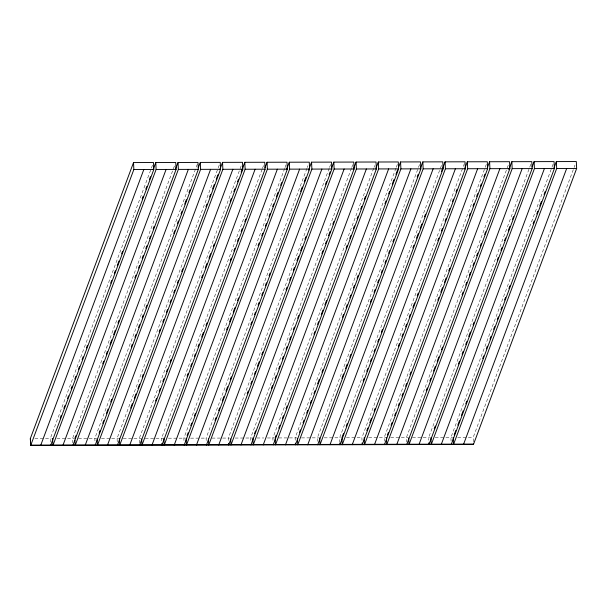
<?xml version="1.0" encoding="UTF-8"?>
<svg xmlns="http://www.w3.org/2000/svg" width="607" height="607" viewBox="0 0 607 607"><rect width="100%" height="100%" fill="white"/><g stroke="black" fill="none" stroke-linecap="round" stroke-linejoin="round"><path stroke-width="0.46" stroke-dasharray="3.04 2.28" d="M152.494 165.187L50.32 438.474L50.48 441.942M174.414 166.022L72.574 438.421L72.779 442.753M197.336 164.194L94.829 438.368L94.95 440.97M219.256 165.036L117.083 438.315L117.242 441.782M241.176 165.87L139.337 438.262L139.58 443.467M262.11 169.368L161.591 438.216L161.712 440.811M262.436 168.48L264.098 164.042M284.691 168.427L183.845 438.163L184.012 441.63M285.024 167.54L286.018 164.876M306.945 168.374L206.099 438.11L206.304 442.442M307.279 167.486L307.939 165.711M329.199 168.321L228.353 438.057L228.475 440.659M329.533 167.433L330.861 163.882M351.453 168.268L250.608 438.004L250.774 441.471M351.787 167.38L352.781 164.725M373.707 168.222L272.862 437.951L273.067 442.291M374.041 167.335L374.701 165.559M395.961 168.169L295.116 437.905L295.237 440.5M396.295 167.282L397.623 163.731M419.543 164.565L317.37 437.852L317.537 441.319M441.471 165.4L339.624 437.799L339.829 442.131M464.385 163.579L361.878 437.746L362 440.348M486.306 164.414L384.132 437.693L384.299 441.16M508.234 165.248L406.387 437.639L406.591 441.979M530.814 164.307L428.641 437.594L428.762 440.189M553.068 164.254L450.895 437.541L451.062 441.008M473.354 441.828L473.149 437.488L574.996 165.089M34.887 438.504L51.208 438.466M56.899 438.459L73.971 438.413M78.493 438.406L96.725 438.36M101.46 438.36L110.724 438.33M111.635 438.33L118.532 438.315M123.274 438.307L141.287 438.262M145.255 438.254L163.093 438.208M168.412 438.193L184.9 438.155M190.59 438.148L206.714 438.11M212.018 438.095L229.469 438.057M235.152 438.049L252.224 438.004M256.966 437.996L263.787 437.973M267.391 437.973L274.03 437.951M278.772 437.943L296.785 437.897M301.527 437.89L318.599 437.844M324.191 437.837L340.406 437.799M346.445 437.784L362.212 437.746M368.699 437.73L385.915 437.693M390.658 437.685L408.67 437.639M412.464 437.632L429.528 437.586M435.219 437.579L452.291 437.533M457.716 437.526L473.149 437.488"/><path stroke-width="0.91" d="M554.032 167.798L556.353 161.591L576.316 161.545L576.65 168.48L473.475 444.423L30.684 445.455L30.35 438.52L133.525 162.57L153.488 162.524L153.821 169.459L50.647 445.409M133.525 162.57L133.851 169.505L30.684 445.455L30.35 438.52M40.669 445.432L143.836 169.482M60.237 418.056L61.231 415.4M63.887 408.299L64.881 405.635M67.536 398.541L68.53 395.878M71.186 388.776L72.18 386.113M74.836 379.018L75.829 376.355M78.485 369.261L79.479 366.598M82.127 359.496L83.129 356.833M86.444 347.963L87.438 345.3M110.664 283.188L111.658 280.533M114.313 273.431L115.307 270.768M117.295 265.449L118.957 261.01M121.605 253.908L122.606 251.252M142.175 198.899L143.169 196.236M145.824 189.141L146.818 186.478M149.474 179.376L150.468 176.72M153.123 169.619L155.779 162.524L175.742 162.471L176.076 169.414L72.901 445.356M155.779 162.524L156.105 169.459L52.938 445.401L52.604 438.466M62.923 445.379L166.09 169.436M74.858 438.413L75.852 435.75M102.727 363.881L103.721 361.218M106.377 354.124L107.371 351.461M110.026 344.359L111.68 339.928M113.676 334.601L115.33 330.162M117.986 323.068L118.98 320.405M134.906 277.816L135.9 275.153M138.555 268.059L139.549 265.396M142.205 258.294L143.199 255.63M145.855 248.536L146.848 245.873M149.504 238.779L150.498 236.115M153.154 229.014L154.148 226.35M175.711 168.678L178.033 162.471L197.996 162.426L198.33 169.361L95.155 445.303M178.033 162.471L178.359 169.406L75.192 445.348L74.942 440.151M85.177 445.326L188.345 169.383M99.108 433.041L100.102 430.378M102.758 423.276L103.751 420.621M106.4 413.519L108.061 409.08M110.717 401.986L111.711 399.323M131.287 346.969L132.28 344.313M134.936 337.211L135.93 334.548M138.586 327.454L139.58 324.791M142.228 317.689L143.229 315.033M145.877 307.931L146.879 305.268M173.746 233.399L174.74 230.736M177.396 223.642L178.39 220.978M181.045 213.876L182.039 211.221M184.695 204.119L186.357 199.68M189.005 192.586L189.999 189.923M198.299 167.744L200.287 162.418L220.25 162.373L220.584 169.307L117.409 445.25M200.287 162.418L200.613 169.353L97.446 445.295L97.158 439.233M107.431 445.272L210.599 169.33M130.649 408.147L132.303 403.708M134.299 398.382L135.953 393.943M137.948 388.624L139.602 384.185M142.258 377.091L143.252 374.428M159.178 331.839L160.172 329.176M162.828 322.074L163.822 319.411M166.477 312.317L167.471 309.653M170.127 302.559L171.121 299.896M173.777 292.794L174.77 290.131M177.426 283.037L178.42 280.373M181.736 271.504L182.73 268.84M205.955 206.729L206.949 204.066M209.605 196.972L210.599 194.308M212.587 188.982L214.248 184.551M216.236 179.224L217.898 174.786M219.886 169.467L222.541 162.365L242.504 162.319L242.838 169.254L139.663 445.204M222.541 162.365L222.868 169.3L119.7 445.25L119.367 438.307M129.686 445.227L232.853 169.277M155.559 400.992L156.553 398.329M159.209 391.234L160.202 388.571M162.851 381.469L163.852 378.814M166.5 371.712L167.502 369.048M170.15 361.954L171.151 359.291M201.668 277.657L202.662 275.001M205.318 267.899L206.979 263.461M208.967 258.142L210.621 253.703M213.277 246.609L214.271 243.946M230.197 201.357L231.191 198.694M233.847 191.592L234.841 188.929M237.496 181.834L238.49 179.171M241.146 172.077L244.796 162.312L264.758 162.266L265.092 169.201L161.917 445.151L161.834 443.413M244.796 162.312L245.122 169.247L141.955 445.197L141.666 439.127M151.94 445.174L255.107 169.224M187.1 376.097L188.094 373.434M190.75 366.34L191.744 363.676M194.399 356.575L195.393 353.919M198.049 346.817L199.043 344.154M201.699 337.06L203.353 332.621M206.008 325.519L207.002 322.863M230.228 260.752L231.221 258.089M233.877 250.987L234.871 248.331M237.527 241.229L238.521 238.566M241.176 231.472L242.17 228.809M244.818 221.707L245.82 219.051M265.062 167.585L267.05 162.259L287.012 162.213L287.346 169.148L184.171 445.098M267.05 162.259L267.376 169.201L164.209 445.143L163.875 438.208M174.194 445.121L277.361 169.171M187.123 435.492L188.124 432.829M190.773 425.735L191.774 423.071M194.422 415.977L195.416 413.314M226.601 329.905L227.602 327.241M229.59 321.922L231.244 317.484M233.24 312.157L234.894 307.726M237.549 300.624L238.543 297.961M258.119 245.615L259.113 242.952M261.769 235.857L262.763 233.194M265.418 226.092L266.412 223.429M269.068 216.335L270.062 213.672M272.718 206.577L273.711 203.914M276.367 196.812L278.021 192.381M280.677 185.279L281.671 182.616M286.648 169.307L289.304 162.213L309.267 162.16L309.6 169.103L206.426 445.045M289.304 162.213L289.63 169.148L186.463 445.09L186.129 438.155M196.448 445.068L299.615 169.125M215.022 420.355L216.016 417.699M218.672 410.598L219.666 407.934M222.321 400.84L223.975 396.401M225.971 391.075L227.625 386.644M230.281 379.542L231.275 376.879M250.85 324.533L251.844 321.869M254.5 314.767L255.494 312.112M258.15 305.01L259.143 302.347M261.799 295.252L262.793 292.589M265.441 285.487L266.443 282.832M269.091 275.73L270.092 273.067M300.609 191.44L302.271 187.002M304.259 181.675L305.92 177.244M308.568 170.142L311.558 162.16L331.521 162.115L331.854 169.05L228.68 444.992L228.596 443.262M311.558 162.16L311.884 169.095L208.717 445.037L208.429 438.967M218.702 445.014L321.869 169.072M247.224 393.685L248.225 391.029M250.873 383.928L251.867 381.264M254.523 374.17L255.517 371.507M257.512 366.18L259.166 361.742M261.822 354.647L262.816 351.984M286.041 289.873L287.035 287.21M289.691 280.115L290.685 277.452M293.34 270.358L294.334 267.695M296.99 260.593L298.644 256.162M300.64 250.835L302.294 246.396M304.949 239.302L305.943 236.639M325.519 184.285L326.513 181.63M329.169 174.528L330.162 171.864M331.824 167.433L333.812 162.107L353.775 162.061L354.109 168.996L250.934 444.939M333.812 162.107L334.138 169.042L230.971 444.992L230.683 438.922M240.956 444.961L344.123 169.019M254.553 433.565L255.547 430.902M271.473 388.313L272.467 385.65M275.123 378.556L276.117 375.892M278.772 368.79L279.766 366.127M282.422 359.033L283.416 356.37M286.072 349.268L287.065 346.612M289.714 339.51L290.715 336.847M293.363 329.753L294.365 327.09M297.68 318.22L298.674 315.557M321.9 253.445L322.894 250.782M325.542 243.688L326.543 241.025M328.531 235.698L330.193 231.259M332.841 224.165L333.842 221.502M353.744 168.268L356.066 162.054L376.029 162.008L376.363 168.943L273.188 444.893M356.066 162.054L356.392 168.989L253.225 444.939L252.891 438.004M263.21 444.916L366.378 168.966M275.146 437.951L276.139 435.287M278.795 428.185L279.789 425.53M282.445 418.428L283.439 415.765M286.094 408.67L287.088 406.007M313.963 334.138L314.957 331.475M317.613 324.373L318.607 321.718M321.262 314.616L322.916 310.177M324.912 304.858L326.566 300.419M346.142 248.066L347.136 245.41M349.791 238.308L350.785 235.645M353.441 228.551L354.435 225.887M357.091 218.786L358.084 216.13M360.74 209.028L361.734 206.365M364.39 199.271L365.384 196.607M375.999 168.215L378.32 162.001L398.283 161.955L398.617 168.89L295.442 444.84L295.359 443.102M378.32 162.001L378.647 168.936L275.479 444.885L275.191 438.815M285.465 444.863L388.632 168.913M299.395 432.571L300.389 429.908M303.045 422.813L304.039 420.15M306.694 413.056L307.688 410.393M310.336 403.291L311.338 400.628M313.986 393.533L314.987 390.87M317.636 383.776L319.297 379.337M321.953 372.235L322.947 369.572M342.523 317.226L343.516 314.563M346.165 307.468L347.166 304.805M349.814 297.703L350.816 295.04M353.464 287.946L354.465 285.282M357.113 278.188L358.107 275.525M384.982 203.656L385.976 200.993M388.632 193.891L389.626 191.228M392.281 184.133L393.935 179.695M395.931 174.376L397.585 169.937M398.587 167.274L400.574 161.948L420.537 161.902L420.871 168.837L317.696 444.787M400.574 161.948L400.901 168.89L297.733 444.832L297.445 438.762M307.719 444.81L410.886 168.867M341.885 378.396L343.539 373.958M345.535 368.639L347.189 364.2M349.844 357.098L350.838 354.442M370.414 302.089L371.408 299.426M374.064 292.331L375.058 289.668M377.713 282.566L378.707 279.91M381.363 272.809L382.357 270.145M385.013 263.051L386.006 260.388M388.662 253.286L389.656 250.63M392.972 241.753L393.966 239.09M417.191 176.986L418.185 174.323M420.507 168.109L422.829 161.902L442.791 161.849L443.125 168.792L339.95 444.734L339.867 443.004M422.829 161.902L423.155 168.837L319.988 444.779L319.654 437.844M329.973 444.756L433.14 168.814M341.908 437.791L343.57 433.36M346.225 426.258L347.219 423.595M363.145 381.006L364.139 378.343M366.787 371.249L367.789 368.586M370.437 361.484L371.438 358.828M374.087 351.726L375.088 349.063M377.736 341.969L378.73 339.305M381.386 332.204L382.38 329.548M412.904 247.914L413.898 245.251M416.554 238.156L418.208 233.718M420.203 228.391L421.857 223.96M424.513 216.858L425.507 214.195M441.433 171.606L445.083 161.849L465.045 161.803L465.379 168.738L362.204 444.681L362.121 442.951M445.083 161.849L445.409 168.784L342.242 444.726L341.953 438.656M352.227 444.703L455.394 168.761M366.818 430.644L367.812 427.981M369.807 422.654L371.461 418.223M374.117 411.121L375.111 408.458M398.336 346.354L399.33 343.691M401.986 336.589L402.98 333.926M405.635 326.832L406.629 324.168M409.285 317.074L410.279 314.411M412.927 307.309L414.589 302.87M417.244 295.776L418.238 293.113M437.814 240.767L438.808 238.103M441.464 231.001L442.457 228.338M445.113 221.244L446.107 218.581M448.755 211.486L449.757 208.823M452.405 201.721L453.406 199.058M456.054 191.964L457.056 189.301M464.681 168.89L467.337 161.796L487.3 161.75L487.633 168.685L384.459 444.627M467.337 161.796L467.663 168.731L364.496 444.681L364.162 437.738M374.481 444.65L477.648 168.708M387.41 435.029L388.412 432.366M391.06 425.264L392.061 422.609M394.709 415.507L395.711 412.843M398.359 405.749L399.353 403.086M402.009 395.984L403.002 393.328M405.658 386.227L406.652 383.563M409.975 374.694L410.969 372.03M437.837 300.162L438.831 297.498M440.826 292.172L442.48 287.741M444.476 282.414L446.13 277.976M448.785 270.881L449.779 268.218M469.355 215.864L470.349 213.209M473.005 206.107L473.999 203.444M476.654 196.349L477.648 193.686M480.304 186.584L481.298 183.929M483.954 176.827L484.947 174.163M487.269 167.957L489.591 161.743L509.554 161.697L509.888 168.632L406.713 444.582M489.591 161.743L489.917 168.678L386.75 444.627L386.416 437.693M396.735 444.605L499.902 168.655M426.258 390.612L427.252 387.949M429.908 380.855L430.902 378.191M433.557 371.089L435.211 366.658M437.199 361.332L438.861 356.893M441.517 349.799L442.511 347.136M462.086 294.782L463.08 292.126M465.736 285.024L466.73 282.361M469.386 275.267L470.379 272.604M473.028 265.502L474.029 262.839M476.677 255.744L477.679 253.081M480.327 245.987L481.328 243.324M484.644 234.446L485.638 231.791M508.856 169.679L511.845 161.69L531.808 161.644L532.142 168.579L428.967 444.529L428.883 442.791M511.845 161.69L512.179 168.625L409.004 444.574L408.716 438.504M418.989 444.552L522.157 168.602M434.248 428.717L435.242 426.053M458.46 363.942L459.453 361.279M462.109 354.185L463.103 351.521M465.759 344.419L466.753 341.756M468.748 336.437L470.402 331.999M473.058 324.897L474.052 322.241M497.277 260.13L498.271 257.467M500.927 250.372L501.921 247.709M504.576 240.607L505.57 237.944M508.226 230.85L509.88 226.411M512.536 219.317L513.53 216.653M532.111 166.963L534.099 161.637L554.062 161.591L554.396 168.526L451.221 444.476M534.099 161.637L534.433 168.579L431.258 444.521L430.924 437.586M441.243 444.499L544.411 168.556M454.18 434.87L455.834 430.439M457.822 425.112L459.484 420.674M461.472 415.355L463.133 410.916M465.789 403.814L466.783 401.159M482.709 358.562L483.703 355.907M486.359 348.805L487.353 346.142M490.008 339.047L491.002 336.384M493.65 329.282L494.652 326.627M497.3 319.525L498.301 316.862M500.95 309.767L501.951 307.104M504.599 300.002L505.593 297.347M508.916 288.469L509.91 285.806M533.128 223.695L534.13 221.039M536.778 213.937L537.779 211.274M539.767 205.955L541.421 201.516M544.077 194.415L545.071 191.759M556.353 161.591L556.687 168.526L453.512 444.468L453.179 437.533M463.498 444.445L566.665 168.503M133.851 169.505L153.821 169.459M156.105 169.459L176.076 169.414M178.359 169.406L198.33 169.361M200.613 169.353L220.584 169.307M222.868 169.3L242.838 169.254M245.122 169.247L265.092 169.201M267.376 169.201L287.346 169.148M289.63 169.148L309.6 169.103M311.884 169.095L331.854 169.05M334.138 169.042L354.109 168.996M356.392 168.989L376.363 168.943M378.647 168.936L398.617 168.89M400.901 168.89L420.871 168.837M423.155 168.837L443.125 168.792M445.409 168.784L465.379 168.738M467.663 168.731L487.633 168.685M489.917 168.678L509.888 168.632M512.179 168.625L532.142 168.579M534.433 168.579L554.396 168.526M556.687 168.526L576.65 168.48M30.813 445.113L473.604 444.081"/></g></svg>
